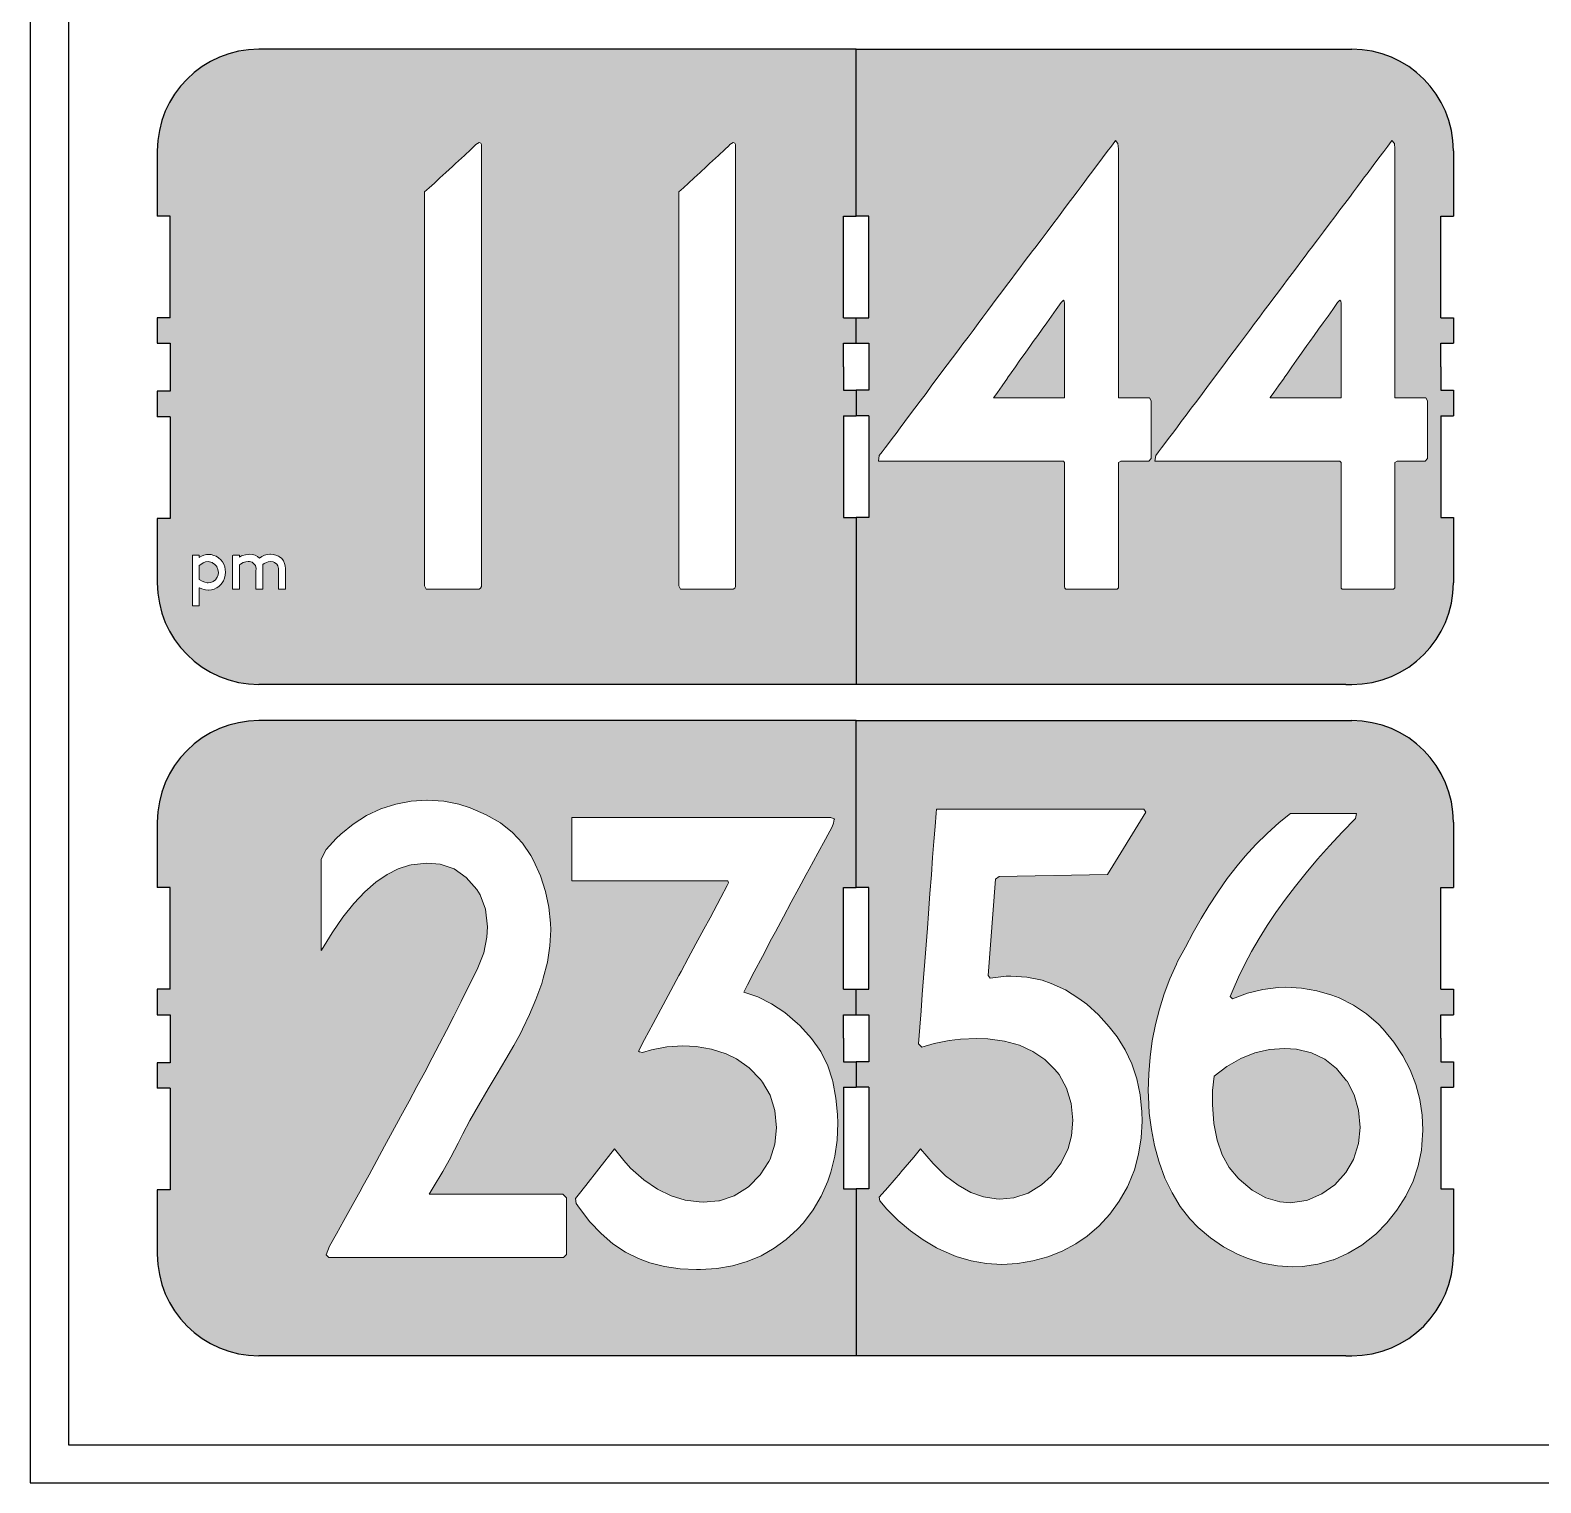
# Model space of a CAD drawing. Header units: millimetres. Extents: x 0 to 507, y 0 to 308.
# Drawn here: x 0 to 118.9, y 0 to 114.3 of the extents above; entities that cross this region are included whole.
import ezdxf

# ---------------------------------------------------------------- set-up
doc = ezdxf.new("R2010")
doc.units = ezdxf.units.MM
for name, color, linetype in [('Cut', 7, 'Continuous'), ('Inner Border', 251, 'Continuous'), ('Number', 7, 'Continuous'), ('Paint', 7, 'Continuous')]:
    doc.layers.add(name, color=color, linetype=linetype)

msp = doc.modelspace()

# ---------------------------------------------------------------- hatches: boundary and pattern name
at = {"layer": 'Paint'}
h = msp.add_hatch(color=256, dxfattribs=at)
h.dxf.hatch_style = 1
h.paths.add_polyline_path([(14.09, 123.884), (14.09, 124.488), (13.811, 124.442), (13.579, 124.395), (13.37, 124.291), (13.23, 124), (13.335, 123.803), (13.567, 123.733), (13.73, 123.756), (13.927, 123.815)])
h.paths.add_polyline_path([(98.702, 34.185), (97.517, 34.103), (96.367, 33.836), (95.252, 33.395), (94.172, 32.768), (93.173, 32.013), (93.046, 30.886), (93.022, 29.783), (93.139, 28.296), (93.394, 26.984), (93.801, 25.823), (94.358, 24.824), (95.066, 23.976), (95.136, 23.906), (96.158, 23.047), (97.227, 22.443), (98.33, 22.118), (99.166, 22.048), (100.397, 22.211), (100.513, 22.257), (101.64, 22.745), (102.662, 23.465), (103.533, 24.417), (104.125, 25.439), (104.52, 26.705), (104.648, 27.96), (104.648, 27.971), (104.532, 29.342), (104.195, 30.55), (103.626, 31.606), (103.591, 31.653), (102.79, 32.605), (101.861, 33.337), (100.815, 33.836), (99.654, 34.127)])
h = msp.add_hatch(color=256, dxfattribs=at)
h.dxf.hatch_style = 1
h.paths.add_polyline_path([(11, 91.7), (10, 91.7), (10, 89.7), (11, 89.7), (11, 87.85), (11, 85.923), (10, 85.923), (10, 83.923), (11, 83.923), (11, 75.923), (10, 75.923), (10, 70.85, 0.4142136), (18, 62.85), (65, 62.85), (65, 76), (64, 76), (64, 84), (65, 84), (65, 86), (64, 86), (64, 87.85), (64, 89.7), (65, 89.7), (65, 91.7), (64, 91.7), (64, 99.7), (65, 99.7), (65, 112.85), (18, 112.85, 0.4142136), (10, 104.85), (10, 99.7), (11, 99.7)])
h.paths.add_polyline_path([(31.036, 101.621), (31.398, 101.953), (31.801, 102.32), (32.235, 102.724), (32.709, 103.157), (33.219, 103.632), (33.454, 103.846), (34.163, 104.499), (34.668, 104.969), (34.969, 105.259), (35.056, 105.351), (35.321, 105.504), (35.454, 105.453), (35.5, 105.351), (35.5, 70.559), (35.434, 70.432), (35.321, 70.35), (31.163, 70.35), (31.036, 70.61)], flags=16)
h.paths.add_polyline_path([(19.126, 73.08), (19.339, 73.032), (19.535, 72.948), (19.626, 72.895), (19.804, 72.75), (19.926, 72.587), (20.018, 72.378), (20.061, 72.185), (20.084, 71.967), (20.092, 71.723), (20.092, 70.35), (19.55, 70.35), (19.55, 71.982), (19.487, 72.193), (19.408, 72.31), (19.232, 72.457), (19.126, 72.495), (18.935, 72.513), (18.716, 72.488), (18.602, 72.455), (18.401, 72.356), (18.302, 72.282), (18.302, 70.35), (17.763, 70.35), (17.763, 70.775), (17.763, 71.118), (17.766, 71.407), (17.766, 71.636), (17.766, 71.812), (17.768, 71.929), (17.768, 71.987), (17.72, 72.206), (17.684, 72.269), (17.529, 72.427), (17.466, 72.46), (17.26, 72.521), (17.161, 72.526), (16.962, 72.503), (16.762, 72.434), (16.558, 72.32), (16.472, 72.259), (16.472, 70.35), (15.93, 70.35), (15.93, 73.034), (16.472, 73.034), (16.472, 72.872), (16.551, 72.917), (16.629, 72.963), (16.713, 72.999), (16.94, 73.057), (17.153, 73.088), (17.255, 73.09), (17.489, 73.072), (17.697, 73.014), (17.883, 72.917), (17.888, 72.912), (18.055, 72.775), (18.226, 72.912), (18.432, 73.016), (18.64, 73.075), (18.894, 73.098)], flags=16)
h.paths.add_polyline_path([(14.461, 73.011), (14.637, 72.933), (14.825, 72.813), (14.99, 72.666), (15.125, 72.503), (15.231, 72.32), (15.305, 72.114), (15.346, 71.885), (15.356, 71.685), (15.341, 71.438), (15.292, 71.214), (15.214, 71.011), (15.168, 70.927), (15.036, 70.741), (14.875, 70.586), (14.681, 70.454), (14.464, 70.355), (14.253, 70.299), (14.002, 70.276), (13.716, 70.301), (13.5, 70.37), (13.332, 70.454), (13.307, 70.444), (13.307, 69.061), (13.307, 69.038), (12.766, 69.038), (12.766, 73.034), (13.307, 73.034), (13.307, 72.836), (13.485, 72.948), (13.663, 73.029), (13.876, 73.075), (14.032, 73.085), (14.25, 73.067)], flags=16)
h.paths.add_polyline_path([(14.532, 72.3), (14.682, 72.118), (14.776, 71.896), (14.807, 71.662), (14.789, 71.486), (14.713, 71.283), (14.576, 71.095), (14.403, 70.945), (14.207, 70.863), (13.961, 70.835), (13.729, 70.886), (13.523, 70.97), (13.307, 71.1), (13.307, 72.213), (13.414, 72.302), (13.604, 72.419), (13.803, 72.49), (14.009, 72.513), (14.118, 72.506), (14.338, 72.439)], flags=0)
h.paths.add_polyline_path([(14.532, 72.3), (14.682, 72.118), (14.69, 72.099), (14.675, 72.127), (14.532, 72.3), (14.338, 72.439), (14.329, 72.442), (14.352, 72.429)], flags=0)
h.paths.add_polyline_path([(51.036, 101.616), (51.398, 101.948), (51.801, 102.315), (52.235, 102.718), (52.709, 103.152), (53.219, 103.627), (53.454, 103.846), (54.163, 104.494), (54.668, 104.963), (54.969, 105.254), (55.056, 105.346), (55.321, 105.499), (55.454, 105.448), (55.5, 105.346), (55.5, 70.554), (55.434, 70.427), (55.321, 70.35), (51.168, 70.35), (51.036, 70.605)], flags=16)
h = msp.add_hatch(color=256, dxfattribs=at)
h.dxf.hatch_style = 1
h.paths.add_polyline_path([(65, 99.7), (66, 99.7), (66, 91.7), (65, 91.7), (65, 89.7), (66, 89.7), (66, 87.85), (66, 86), (65, 86), (65, 84), (66, 84), (66, 76), (65, 76), (65, 62.85), (103.538, 62.85), (103.998, 62.85, 0.4142136), (111.998, 70.85), (111.998, 76), (110.998, 76), (110.998, 84), (111.998, 84), (111.998, 86), (110.998, 86), (110.998, 87.85), (110.998, 89.7), (111.998, 89.7), (111.998, 91.7), (110.998, 91.7), (110.998, 99.7), (111.998, 99.7), (111.998, 104.85, 0.4142136), (103.998, 112.85), (103.538, 112.85), (102, 112.85), (65, 112.85)])
h.paths.add_polyline_path([(80.016, 98.489), (80.47, 99.086), (80.904, 99.657), (81.307, 100.198), (81.689, 100.708), (82.052, 101.188), (82.388, 101.632), (82.7, 102.05), (82.985, 102.438), (83.251, 102.795), (83.439, 103.04), (83.939, 103.703), (84.378, 104.29), (84.756, 104.795), (85.077, 105.229), (85.342, 105.581), (85.393, 105.657), (85.592, 105.423), (85.638, 105.009), (85.638, 85.412), (88.067, 85.412), (88.2, 85.182), (88.2, 80.626), (88.027, 80.417), (85.812, 80.417), (85.638, 80.315), (85.638, 70.605), (85.638, 70.452), (85.526, 70.35), (81.48, 70.35), (81.414, 70.427), (81.393, 70.554), (81.393, 80.315), (81.307, 80.417), (66.75, 80.417), (66.811, 80.861), (67.031, 81.146), (67.27, 81.463), (67.536, 81.815), (67.821, 82.197), (68.133, 82.611), (68.469, 83.055), (68.827, 83.534), (69.204, 84.044), (69.607, 84.585), (70.036, 85.157), (70.49, 85.759), (70.959, 86.396), (71.459, 87.065), (71.98, 87.764), (72.158, 88.004), (72.577, 88.56), (72.985, 89.111), (73.393, 89.657), (73.796, 90.193), (74.194, 90.723), (74.587, 91.249), (74.97, 91.764), (75.352, 92.274), (75.73, 92.779), (76.102, 93.274), (76.47, 93.764), (76.832, 94.249), (77.189, 94.723), (77.541, 95.193), (77.883, 95.652), (78.225, 96.111), (78.562, 96.555), (78.893, 96.999), (79.041, 97.193), (79.541, 97.856)], flags=16)
h.paths.add_polyline_path([(81.307, 93.101), (81.373, 93.024), (81.393, 92.871), (81.393, 85.412), (75.802, 85.412), (76.118, 85.84), (76.48, 86.356), (76.909, 86.968), (76.909, 86.973), (77.199, 87.386), (77.526, 87.851), (77.883, 88.366), (78.281, 88.922), (78.71, 89.529), (78.934, 89.846), (79.281, 90.325), (79.633, 90.82), (79.995, 91.325), (80.368, 91.846), (80.745, 92.376), (81.128, 92.922)], flags=0)
h.paths.add_polyline_path([(93.913, 88.004), (94.327, 88.56), (94.74, 89.111), (95.148, 89.657), (95.551, 90.193), (95.949, 90.723), (96.337, 91.249), (96.725, 91.764), (97.107, 92.274), (97.485, 92.779), (97.857, 93.274), (98.225, 93.764), (98.587, 94.249), (98.939, 94.723), (99.291, 95.193), (99.638, 95.652), (99.98, 96.111), (100.317, 96.555), (100.648, 96.999), (100.796, 97.193), (101.296, 97.856), (101.771, 98.489), (102.225, 99.086), (102.654, 99.657), (103.062, 100.198), (103.444, 100.708), (103.807, 101.188), (104.138, 101.632), (104.455, 102.05), (104.74, 102.438), (105.006, 102.795), (105.194, 103.045), (105.689, 103.703), (106.128, 104.29), (106.511, 104.795), (106.832, 105.229), (107.092, 105.581), (107.149, 105.657), (107.348, 105.423), (107.394, 105.009), (107.394, 85.417), (109.815, 85.417), (109.948, 85.182), (109.948, 80.626), (109.775, 80.417), (107.567, 80.417), (107.394, 80.315), (107.394, 70.61), (107.394, 70.452), (107.281, 70.35), (103.235, 70.35), (103.169, 70.427), (103.148, 70.554), (103.148, 80.315), (103.062, 80.417), (88.5, 80.417), (88.566, 80.861), (88.786, 81.146), (89.026, 81.463), (89.291, 81.815), (89.577, 82.197), (89.888, 82.611), (90.219, 83.055), (90.577, 83.534), (90.959, 84.044), (91.362, 84.585), (91.791, 85.157), (92.24, 85.759), (92.714, 86.396), (93.214, 87.065), (93.735, 87.764)], flags=16)
h.paths.add_polyline_path([(98.23, 86.356), (98.664, 86.968), (98.664, 86.973), (98.954, 87.386), (99.281, 87.851), (99.638, 88.366), (100.036, 88.922), (100.465, 89.529), (100.689, 89.846), (101.036, 90.325), (101.388, 90.82), (101.75, 91.325), (102.123, 91.846), (102.5, 92.376), (102.883, 92.922), (103.062, 93.101), (103.123, 93.024), (103.148, 92.871), (103.148, 85.417), (97.561, 85.417), (97.868, 85.84)], flags=0)
h = msp.add_hatch(color=256, dxfattribs=at)
h.dxf.hatch_style = 1
h.paths.add_polyline_path([(14.69, 72.099), (14.675, 72.127), (14.532, 72.3), (14.352, 72.429), (14.329, 72.442), (14.118, 72.506), (14.009, 72.513), (13.803, 72.49), (13.604, 72.419), (13.414, 72.302), (13.307, 72.213), (13.307, 71.1), (13.523, 70.97), (13.729, 70.886), (13.925, 70.843), (14.009, 70.841), (14.207, 70.863), (14.403, 70.945), (14.576, 71.095), (14.713, 71.283), (14.789, 71.486), (14.807, 71.662), (14.776, 71.896)])
h.paths.add_polyline_path([(81.393, 92.871), (81.373, 93.024), (81.307, 93.101), (81.128, 92.922), (80.745, 92.376), (80.368, 91.846), (79.995, 91.325), (79.633, 90.82), (79.281, 90.325), (78.934, 89.846), (78.71, 89.529), (78.281, 88.922), (77.883, 88.366), (77.526, 87.851), (77.199, 87.386), (76.909, 86.973), (76.909, 86.968), (76.48, 86.356), (76.118, 85.84), (75.817, 85.432), (75.806, 85.412), (81.393, 85.412)])
h.paths.add_polyline_path([(103.148, 92.871), (103.123, 93.024), (103.062, 93.101), (102.883, 92.922), (102.5, 92.376), (102.123, 91.846), (101.75, 91.325), (101.388, 90.82), (101.036, 90.325), (100.689, 89.846), (100.465, 89.529), (100.036, 88.922), (99.638, 88.366), (99.281, 87.851), (98.954, 87.386), (98.664, 86.973), (98.664, 86.968), (98.23, 86.356), (97.868, 85.84), (97.572, 85.432), (97.562, 85.417), (103.148, 85.417)])
h = msp.add_hatch(color=256, dxfattribs=at)
h.dxf.hatch_style = 1
h.paths.add_polyline_path([(65, 60), (18, 60, 0.4142136), (10, 52), (10, 46.85), (11, 46.85), (11, 38.85), (10, 38.85), (10, 36.85), (11, 36.85), (11, 35), (11, 33.073), (10, 33.073), (10, 31.073), (11, 31.073), (11, 23.073), (10, 23.073), (10, 18, 0.4142136), (18, 10), (65, 10), (65, 23.15), (64, 23.15), (64, 31.15), (65, 31.15), (65, 33.15), (64, 33.15), (64, 35), (64, 36.85), (65, 36.85), (65, 38.85), (64, 38.85), (64, 46.85), (65, 46.85)])
h.paths.add_polyline_path([(62.989, 52.383), (63.314, 52.232), (63.268, 52.232), (63.21, 51.919), (63.094, 51.629), (62.583, 50.676), (61.99, 49.561), (61.305, 48.295), (61.073, 47.877), (60.492, 46.809), (59.888, 45.706), (59.273, 44.556), (58.634, 43.371), (58.344, 42.825), (57.612, 41.432), (56.973, 40.224), (56.451, 39.202), (56.16, 38.633), (57.264, 38.261), (58.332, 37.715), (59.377, 37.018), (60.388, 36.159), (60.562, 35.996), (61.479, 34.986), (62.211, 33.941), (62.769, 32.837), (63.14, 31.699), (63.163, 31.595), (63.407, 30.271), (63.535, 28.993), (63.558, 28.308), (63.5, 26.984), (63.314, 25.707), (63.012, 24.464), (62.769, 23.755), (62.246, 22.571), (61.607, 21.479), (60.841, 20.469), (60.388, 19.969), (59.493, 19.156), (58.541, 18.46), (57.519, 17.879), (56.427, 17.426), (55.266, 17.089), (54.035, 16.88), (52.746, 16.787), (52.421, 16.787), (51.155, 16.845), (49.924, 17.031), (48.751, 17.321), (47.856, 17.647), (46.834, 18.158), (45.859, 18.82), (44.93, 19.621), (44.047, 20.55), (43.211, 21.63), (42.967, 21.99), (42.909, 22.385), (43.13, 22.641), (43.734, 23.407), (44.744, 24.708), (45.987, 26.287), (46.718, 25.381), (47.241, 24.766), (48.298, 23.848), (49.366, 23.128), (50.446, 22.594), (51.538, 22.246), (52.641, 22.106), (52.943, 22.095), (54.198, 22.188), (54.244, 22.199), (55.394, 22.582), (56.451, 23.256), (56.555, 23.337), (57.438, 24.232), (58.135, 25.3), (58.228, 25.486), (58.599, 26.659), (58.715, 27.948), (58.599, 29.307), (58.239, 30.503), (57.635, 31.537), (57.461, 31.746), (56.578, 32.663), (55.568, 33.372), (54.755, 33.767), (53.605, 34.138), (52.397, 34.336), (51.364, 34.394), (50.086, 34.312), (48.89, 34.092), (48.193, 33.871), (47.949, 33.929), (47.856, 33.976), (48.344, 34.893), (49.018, 36.159), (49.227, 36.542), (49.808, 37.622), (50.423, 38.76), (51.05, 39.933), (51.224, 40.247), (51.782, 41.304), (52.386, 42.419), (53.013, 43.592), (53.501, 44.486), (54.349, 46.077), (54.848, 47.029), (54.952, 47.227), (54.906, 47.39), (42.619, 47.39), (42.619, 52.383)], flags=16)
h.paths.add_polyline_path([(40.157, 47.784), (40.551, 46.553), (40.819, 45.311), (40.946, 44.056), (40.958, 43.534), (40.9, 42.268), (40.702, 40.99), (40.377, 39.713), (40.249, 39.318), (39.796, 38.052), (39.297, 36.856), (38.751, 35.718), (38.577, 35.381), (38.054, 34.417), (37.439, 33.348), (36.754, 32.187), (36.045, 31.002), (35.267, 29.69), (34.605, 28.517), (34.036, 27.472), (33.664, 26.729), (33.095, 25.637), (32.457, 24.51), (31.713, 23.256), (31.4, 22.722), (41.922, 22.722), (42.212, 22.432), (42.212, 17.983), (41.968, 17.728), (23.491, 17.728), (23.293, 17.937), (23.56, 18.634), (24.095, 19.586), (24.687, 20.655), (25.337, 21.839), (26.057, 23.14), (26.069, 23.163), (26.661, 24.255), (27.265, 25.37), (27.881, 26.496), (28.508, 27.646), (29.147, 28.819), (29.158, 28.854), (29.809, 30.039), (30.424, 31.188), (31.04, 32.326), (31.632, 33.441), (32.201, 34.545), (32.759, 35.613), (33.328, 36.728), (33.908, 37.878), (34.501, 39.062), (35.116, 40.293), (35.232, 40.526), (35.697, 41.71), (35.929, 42.965), (35.976, 43.766), (35.836, 45.148), (35.418, 46.286), (35.139, 46.716), (34.315, 47.657), (33.351, 48.319), (32.248, 48.69), (31.202, 48.783), (29.971, 48.655), (29.855, 48.632), (28.961, 48.342), (28.078, 47.889), (27.196, 47.273), (26.325, 46.518), (25.465, 45.601), (24.606, 44.533), (23.758, 43.301), (22.91, 41.931), (22.898, 41.908), (22.898, 49.097), (23.293, 49.852), (24.083, 50.711), (24.443, 51.071), (25.407, 51.861), (26.452, 52.534), (27.59, 53.057), (28.763, 53.429), (29.971, 53.649), (31.23, 53.732), (32.538, 53.661), (33.734, 53.429), (34.617, 53.138), (35.883, 52.592), (36.998, 51.954), (37.95, 51.199), (38.751, 50.351), (39.402, 49.387), (39.611, 48.992)], flags=16)
h.paths.add_polyline_path([(31.632, 33.441), (32.201, 34.545), (32.759, 35.613), (32.213, 34.556)], flags=0)
h.paths.add_polyline_path([(103.998, 60), (103.538, 60), (102, 60), (65, 60), (65, 46.85), (66, 46.85), (66, 38.85), (65, 38.85), (65, 36.85), (66, 36.85), (66, 35), (66, 33.15), (65, 33.15), (65, 31.15), (66, 31.15), (66, 23.15), (65, 23.15), (65, 10), (103.538, 10), (103.998, 10, 0.4142136), (111.998, 18), (111.998, 23.15), (110.998, 23.15), (110.998, 31.15), (111.998, 31.15), (111.998, 33.15), (110.998, 33.15), (110.998, 35), (110.998, 36.85), (111.998, 36.85), (111.998, 38.85), (110.998, 38.85), (110.998, 46.85), (111.998, 46.85), (111.998, 52, 0.4142136)])
h.paths.add_polyline_path([(71.316, 53.034), (87.634, 53.034), (87.785, 52.802), (84.765, 47.889), (76.252, 47.738), (75.962, 47.529), (75.393, 39.945), (75.544, 39.736), (76.786, 39.875), (77.17, 39.887), (78.412, 39.806), (79.62, 39.562), (80.34, 39.318), (81.455, 38.795), (82.512, 38.133), (83.139, 37.669), (84.057, 36.833), (84.904, 35.892), (85.52, 35.102), (86.17, 34.08), (86.693, 32.988), (87.076, 31.804), (87.343, 30.55), (87.471, 29.202), (87.494, 28.471), (87.425, 27.147), (87.216, 25.881), (86.89, 24.65), (86.414, 23.477), (86.333, 23.291), (85.694, 22.164), (84.951, 21.142), (84.115, 20.225), (83.174, 19.424), (82.28, 18.82), (81.2, 18.239), (80.073, 17.798), (78.9, 17.472), (77.681, 17.263), (76.45, 17.182), (75.242, 17.252), (74.046, 17.472), (72.873, 17.821), (71.711, 18.309), (71.316, 18.506), (70.271, 19.122), (69.272, 19.83), (68.308, 20.643), (67.402, 21.549), (66.845, 22.188), (66.799, 22.49), (67.484, 23.256), (68.471, 24.394), (68.517, 24.441), (69.528, 25.637), (70.062, 26.299), (71.049, 25.138), (72.036, 24.174), (73.024, 23.419), (74.022, 22.861), (75.021, 22.501), (76.02, 22.35), (76.31, 22.339), (77.414, 22.443), (78.528, 22.803), (79.574, 23.454), (80.34, 24.15), (81.13, 25.196), (81.676, 26.322), (81.931, 27.309), (82.036, 28.552), (81.908, 29.864), (81.548, 31.061), (80.956, 32.129), (80.631, 32.535), (79.829, 33.325), (78.9, 33.964), (77.843, 34.44), (76.67, 34.765), (75.358, 34.94), (74.487, 34.974), (73.198, 34.916), (72.303, 34.812), (71.142, 34.58), (70.167, 34.301), (69.911, 34.556), (70.016, 35.857), (70.108, 37.146), (70.201, 38.447), (70.294, 39.748), (70.399, 41.048), (70.492, 42.349), (70.596, 43.661), (70.678, 44.811), (70.794, 46.379), (70.91, 47.854), (71.014, 49.224), (71.119, 50.49), (71.212, 51.652), (71.293, 52.72)], flags=16)
h.paths.add_polyline_path([(92.151, 44.416), (92.755, 45.427), (93.452, 46.507), (94.195, 47.564), (94.974, 48.563), (95.601, 49.329), (96.437, 50.235), (97.331, 51.118), (98.283, 51.977), (99.166, 52.697), (104.357, 52.697), (104.276, 52.302), (103.231, 51.222), (102.244, 50.154), (101.303, 49.085), (100.409, 48.028), (99.561, 46.971), (98.771, 45.938), (98.028, 44.893), (97.343, 43.871), (96.704, 42.849), (96.112, 41.827), (95.566, 40.828), (95.078, 39.817), (94.648, 38.83), (94.428, 38.273), (94.614, 38.098), (95.787, 38.54), (96.983, 38.842), (98.191, 38.981), (98.794, 39.004), (100.037, 38.935), (101.245, 38.726), (102.43, 38.389), (102.999, 38.168), (104.125, 37.611), (105.147, 36.914), (106.1, 36.101), (106.471, 35.718), (107.307, 34.684), (108.004, 33.616), (108.585, 32.501), (109.026, 31.351), (109.351, 30.166), (109.537, 28.935), (109.584, 27.762), (109.502, 26.612), (109.468, 26.183), (109.224, 24.963), (108.817, 23.755), (108.236, 22.559), (107.54, 21.456), (106.762, 20.457), (105.879, 19.575), (105.774, 19.482), (104.776, 18.703), (103.707, 18.065), (102.581, 17.565), (102.534, 17.542), (101.326, 17.205), (100.107, 17.031), (99.364, 16.996), (98.156, 17.078), (96.959, 17.298), (95.775, 17.681), (95.008, 18.007), (93.905, 18.587), (92.883, 19.284), (91.919, 20.097), (91.257, 20.782), (90.502, 21.746), (89.852, 22.815), (89.294, 23.976), (88.841, 25.242), (88.818, 25.312), (88.481, 26.554), (88.226, 27.809), (88.063, 29.098), (87.994, 30.41), (87.982, 30.851), (88.017, 32.199), (88.121, 33.511), (88.296, 34.8), (88.54, 36.066), (88.853, 37.297), (89.225, 38.505), (89.678, 39.678), (90.2, 40.828), (90.293, 41.025), (90.897, 42.175), (91.513, 43.313)], flags=16)
h.paths.add_polyline_path([(93.173, 32.013), (94.172, 32.768), (95.252, 33.395), (96.367, 33.836), (97.517, 34.103), (98.702, 34.185), (99.654, 34.127), (100.815, 33.836), (101.861, 33.337), (102.79, 32.605), (103.591, 31.653), (103.626, 31.606), (104.195, 30.55), (104.532, 29.342), (104.648, 27.965), (104.52, 26.705), (104.125, 25.439), (103.533, 24.417), (102.662, 23.465), (101.64, 22.745), (100.513, 22.257), (100.397, 22.211), (99.166, 22.048), (98.33, 22.118), (97.227, 22.443), (96.158, 23.047), (95.136, 23.906), (95.066, 23.976), (94.358, 24.824), (93.801, 25.823), (93.394, 26.984), (93.139, 28.296), (93.022, 29.783), (93.046, 30.886)], flags=0)

# ---------------------------------------------------------------- linework, layer by layer
msp.add_lwpolyline([(0, 0), (297, 0), (297, 210), (0, 210)], close=True)
at = {"layer": 'Cut'}
for p, q in [((65, 112.85), (18, 112.85)), ((65, 99.7), (65, 112.85)), ((65, 112.85), (102, 112.85)), ((102, 112.85), (103.538, 112.85)), ((103.538, 112.85), (103.998, 112.85)), ((10, 104.85), (10, 99.7)), ((111.998, 104.85), (111.998, 99.7)), ((11, 99.7), (10, 99.7)), ((11, 91.7), (11, 99.7)), ((64, 91.7), (64, 99.7)), ((64, 99.7), (65, 99.7)), ((66, 99.7), (65, 99.7)), ((66, 91.7), (66, 99.7)), ((110.998, 91.7), (110.998, 99.7)), ((110.998, 99.7), (111.998, 99.7)), ((10, 91.7), (10, 89.7)), ((11, 91.7), (10, 91.7)), ((64, 91.7), (65, 91.7)), ((65, 89.7), (65, 91.7)), ((65, 91.7), (66, 91.7)), ((110.998, 91.7), (111.998, 91.7)), ((111.998, 91.7), (111.998, 89.7)), ((10, 89.7), (11, 89.7)), ((11, 89.7), (11, 87.85)), ((64, 87.85), (64, 89.7)), ((64, 89.7), (65, 89.7)), ((65, 89.7), (66, 89.7)), ((66, 89.7), (66, 87.85)), ((110.998, 87.85), (110.998, 89.7)), ((110.998, 89.7), (111.998, 89.7)), ((11, 87.85), (11, 85.923)), ((64, 87.85), (64, 86)), ((66, 87.85), (66, 86)), ((110.998, 87.85), (110.998, 86)), ((10, 85.923), (10, 83.923)), ((11, 85.923), (10, 85.923)), ((11, 85.923), (11, 85.923)), ((64, 86), (65, 86)), ((65, 86), (65, 84)), ((66, 86), (65, 86)), ((110.998, 86), (111.998, 86)), ((111.998, 86), (111.998, 84)), ((11, 83.923), (10, 83.923)), ((11, 83.923), (11, 75.923)), ((64, 84), (65, 84)), ((64, 84), (64, 76)), ((66, 84), (65, 84)), ((66, 84), (66, 76)), ((110.998, 84), (111.998, 84)), ((110.998, 84), (110.998, 76)), ((10, 75.923), (10, 70.85)), ((11, 75.923), (10, 75.923)), ((64, 76), (65, 76)), ((65, 76), (65, 62.85)), ((66, 76), (65, 76)), ((110.998, 76), (111.998, 76)), ((111.998, 76), (111.998, 70.85)), ((65, 62.85), (18, 62.85)), ((103.538, 62.85), (65, 62.85)), ((103.538, 62.85), (103.998, 62.85)), ((65, 60), (18, 60)), ((65, 46.85), (65, 60)), ((65, 60), (102, 60)), ((102, 60), (103.538, 60)), ((103.538, 60), (103.998, 60)), ((10, 52), (10, 46.85)), ((111.998, 52), (111.998, 46.85)), ((11, 46.85), (10, 46.85)), ((11, 38.85), (11, 46.85)), ((64, 38.85), (64, 46.85)), ((64, 46.85), (65, 46.85)), ((66, 46.85), (65, 46.85)), ((66, 38.85), (66, 46.85)), ((110.998, 38.85), (110.998, 46.85)), ((110.998, 46.85), (111.998, 46.85)), ((10, 38.85), (10, 36.85)), ((11, 38.85), (10, 38.85)), ((64, 38.85), (65, 38.85)), ((65, 36.85), (65, 38.85)), ((65, 38.85), (66, 38.85)), ((110.998, 38.85), (111.998, 38.85)), ((111.998, 38.85), (111.998, 36.85)), ((10, 36.85), (11, 36.85)), ((11, 36.85), (11, 35)), ((64, 35), (64, 36.85)), ((64, 36.85), (65, 36.85)), ((65, 36.85), (66, 36.85)), ((66, 36.85), (66, 35)), ((110.998, 35), (110.998, 36.85)), ((110.998, 36.85), (111.998, 36.85)), ((11, 35), (11, 33.073)), ((64, 35), (64, 33.15)), ((66, 35), (66, 33.15)), ((110.998, 35), (110.998, 33.15)), ((10, 33.073), (10, 31.073)), ((11, 33.073), (10, 33.073)), ((11, 33.073), (11, 33.073)), ((64, 33.15), (65, 33.15)), ((65, 33.15), (65, 31.15)), ((66, 33.15), (65, 33.15)), ((110.998, 33.15), (111.998, 33.15)), ((111.998, 33.15), (111.998, 31.15)), ((11, 31.073), (10, 31.073)), ((11, 31.073), (11, 23.073)), ((64, 31.15), (65, 31.15)), ((64, 31.15), (64, 23.15)), ((66, 31.15), (65, 31.15)), ((66, 31.15), (66, 23.15)), ((110.998, 31.15), (111.998, 31.15)), ((110.998, 31.15), (110.998, 23.15)), ((10, 23.073), (10, 18)), ((11, 23.073), (10, 23.073)), ((64, 23.15), (65, 23.15)), ((65, 23.15), (65, 10)), ((66, 23.15), (65, 23.15)), ((110.998, 23.15), (111.998, 23.15)), ((111.998, 23.15), (111.998, 18)), ((65, 10), (18, 10)), ((103.538, 10), (65, 10)), ((103.538, 10), (103.998, 10))]:
    msp.add_line(p, q, dxfattribs=at)
at = {"layer": 'Cut', "lineweight": 0}
for points in [[(31.249, 53.731), (31.214, 53.731), (29.971, 53.649), (28.763, 53.429), (27.59, 53.057), (26.452, 52.534), (25.407, 51.861), (24.443, 51.071), (24.083, 50.711), (23.293, 49.852), (22.898, 49.097), (22.898, 41.908), (22.91, 41.931), (23.758, 43.301), (24.606, 44.533), (25.465, 45.601), (26.325, 46.518), (27.196, 47.273), (28.078, 47.889), (28.961, 48.342), (29.855, 48.632), (29.971, 48.655), (31.202, 48.783)], [(39.611, 48.992), (39.402, 49.387), (38.751, 50.351), (37.95, 51.199), (36.998, 51.954), (35.883, 52.592), (34.617, 53.138), (33.734, 53.429), (32.538, 53.661), (31.249, 53.731)], [(62.989, 52.383), (42.619, 52.383), (42.619, 47.39), (54.906, 47.39), (54.952, 47.227), (54.848, 47.029), (54.349, 46.077), (53.501, 44.486), (53.013, 43.592), (52.386, 42.419), (51.782, 41.304), (51.224, 40.247), (51.05, 39.933), (50.423, 38.76), (49.808, 37.622), (49.227, 36.542), (49.018, 36.159), (48.344, 34.893)], [(42.967, 21.99), (43.211, 21.63), (44.047, 20.55), (44.93, 19.621), (45.859, 18.82), (46.834, 18.158), (47.856, 17.647), (48.751, 17.321), (49.924, 17.031), (51.155, 16.845), (52.421, 16.787), (52.746, 16.787), (54.035, 16.88), (55.266, 17.089), (56.427, 17.426), (57.519, 17.879), (58.541, 18.46), (59.493, 19.156), (60.388, 19.969), (60.841, 20.469), (61.607, 21.479), (62.246, 22.571), (62.769, 23.755), (63.012, 24.464), (63.314, 25.707), (63.5, 26.984), (63.558, 28.308), (63.535, 28.993), (63.407, 30.271), (63.163, 31.595), (63.14, 31.699), (62.769, 32.837), (62.211, 33.941), (61.479, 34.986), (60.562, 35.996), (60.388, 36.159), (59.377, 37.018), (58.332, 37.715), (57.264, 38.261), (56.16, 38.633), (56.451, 39.202), (56.973, 40.224), (57.612, 41.432), (58.344, 42.825), (58.634, 43.371), (59.273, 44.556), (59.888, 45.706), (60.492, 46.809), (61.073, 47.877), (61.305, 48.295), (61.99, 49.561), (62.583, 50.676), (63.094, 51.629), (63.21, 51.919), (63.268, 52.232), (63.314, 52.232), (62.989, 52.383)], [(87.634, 53.034), (71.316, 53.034), (71.293, 52.72), (71.212, 51.652), (71.119, 50.49), (71.014, 49.224), (70.91, 47.854), (70.794, 46.379), (70.678, 44.811), (70.596, 43.661), (70.492, 42.349), (70.399, 41.048), (70.294, 39.748), (70.201, 38.447), (70.108, 37.146), (70.016, 35.857), (69.911, 34.556), (70.167, 34.301), (71.142, 34.58), (72.303, 34.812), (73.198, 34.916), (74.487, 34.974)], [(75.544, 39.736), (75.393, 39.945), (75.962, 47.529), (76.252, 47.738), (84.765, 47.889), (87.785, 52.802), (87.634, 53.034)], [(104.357, 52.697), (99.166, 52.697), (98.283, 51.977), (97.331, 51.118), (96.437, 50.235), (95.601, 49.329), (94.974, 48.563), (94.195, 47.564), (93.452, 46.507), (92.755, 45.427), (92.151, 44.416), (91.513, 43.313), (90.897, 42.175), (90.293, 41.025), (90.2, 40.828), (89.678, 39.678), (89.225, 38.505), (88.853, 37.297), (88.54, 36.066), (88.296, 34.8), (88.121, 33.511), (88.017, 32.199), (87.982, 30.851), (87.994, 30.41), (88.063, 29.098), (88.226, 27.809), (88.481, 26.554), (88.818, 25.312), (88.841, 25.242), (89.294, 23.976), (89.852, 22.815), (90.502, 21.746)], [(94.614, 38.098), (94.428, 38.273), (94.648, 38.83), (95.078, 39.817), (95.566, 40.828), (96.112, 41.827), (96.704, 42.849), (97.343, 43.871), (98.028, 44.893), (98.771, 45.938), (99.561, 46.971), (100.409, 48.028), (101.303, 49.085), (102.244, 50.154), (103.231, 51.222), (104.276, 52.302), (104.357, 52.697)], [(31.202, 48.783), (32.248, 48.69), (33.351, 48.319), (34.315, 47.657), (35.139, 46.716), (35.418, 46.286), (35.836, 45.148), (35.976, 43.766), (35.929, 42.965), (35.697, 41.71), (35.232, 40.526), (35.116, 40.293), (34.501, 39.062), (33.908, 37.878), (33.328, 36.728), (32.759, 35.613), (32.213, 34.556), (32.201, 34.545), (31.632, 33.441), (31.04, 32.326), (30.424, 31.188), (29.809, 30.039), (29.158, 28.854), (29.147, 28.819), (28.508, 27.646), (27.881, 26.496), (27.265, 25.37), (26.661, 24.255), (26.069, 23.163), (26.057, 23.14), (25.337, 21.839), (24.687, 20.655), (24.095, 19.586), (23.56, 18.634), (23.293, 17.937), (23.491, 17.728), (41.968, 17.728), (42.212, 17.983), (42.212, 22.432), (41.922, 22.722), (31.4, 22.722), (31.713, 23.256), (32.457, 24.51), (33.095, 25.637), (33.664, 26.729), (34.036, 27.472), (34.605, 28.517), (35.267, 29.69), (36.045, 31.002), (36.754, 32.187), (37.439, 33.348), (38.054, 34.417), (38.577, 35.381), (38.751, 35.718), (39.297, 36.856), (39.796, 38.052), (40.249, 39.318), (40.377, 39.713), (40.702, 40.99), (40.9, 42.268), (40.958, 43.534), (40.946, 44.056), (40.819, 45.311), (40.551, 46.553), (40.157, 47.784), (39.611, 48.992)], [(31.202, 48.783), (32.248, 48.69), (33.351, 48.319), (34.315, 47.657), (35.139, 46.716), (35.418, 46.286), (35.836, 45.148), (35.976, 43.766), (35.929, 42.965), (35.697, 41.71), (35.232, 40.526), (35.116, 40.293), (34.501, 39.062), (33.908, 37.878), (33.328, 36.728), (32.759, 35.613), (32.213, 34.556), (32.201, 34.545), (31.632, 33.441), (31.04, 32.326), (30.424, 31.188), (29.809, 30.039), (29.158, 28.854), (29.147, 28.819), (28.508, 27.646), (27.881, 26.496), (27.265, 25.37), (26.661, 24.255), (26.069, 23.163), (26.057, 23.14), (25.337, 21.839), (24.687, 20.655), (24.095, 19.586), (23.56, 18.634), (23.293, 17.937), (23.491, 17.728), (41.968, 17.728), (42.212, 17.983), (42.212, 22.432), (41.922, 22.722), (31.4, 22.722), (31.713, 23.256), (32.457, 24.51), (33.095, 25.637), (33.664, 26.729), (34.036, 27.472), (34.605, 28.517), (35.267, 29.69), (36.045, 31.002), (36.754, 32.187), (37.439, 33.348), (38.054, 34.417), (38.577, 35.381), (38.751, 35.718), (39.297, 36.856), (39.796, 38.052), (40.249, 39.318), (40.377, 39.713), (40.702, 40.99), (40.9, 42.268), (40.958, 43.534), (40.946, 44.056), (40.819, 45.311), (40.551, 46.553), (40.157, 47.784), (39.611, 48.992)], [(77.17, 39.887), (76.786, 39.875), (75.544, 39.736)], [(79.62, 39.562), (78.412, 39.806), (77.17, 39.887)], [(85.52, 35.102), (84.904, 35.892), (84.057, 36.833), (83.139, 37.669), (82.512, 38.133), (81.455, 38.795), (80.34, 39.318), (79.62, 39.562)], [(98.794, 39.004), (98.191, 38.981), (96.983, 38.842), (95.787, 38.54), (94.614, 38.098)], [(104.125, 37.611), (102.999, 38.168), (102.43, 38.389), (101.245, 38.726), (100.037, 38.935), (98.794, 39.004)], [(107.307, 34.684), (106.471, 35.718), (106.1, 36.101), (105.147, 36.914), (104.125, 37.611)], [(48.344, 34.893), (47.856, 33.976), (47.949, 33.929), (48.193, 33.871), (48.89, 34.092), (50.086, 34.312), (51.364, 34.394)], [(66.845, 22.188), (67.402, 21.549), (68.308, 20.643), (69.272, 19.83), (70.271, 19.122), (71.316, 18.506), (71.711, 18.309), (72.873, 17.821), (74.046, 17.472), (75.242, 17.252), (76.45, 17.182), (77.681, 17.263), (78.9, 17.472), (80.073, 17.798), (81.2, 18.239), (82.28, 18.82), (83.174, 19.424), (84.115, 20.225), (84.951, 21.142), (85.694, 22.164), (86.333, 23.291), (86.414, 23.477), (86.89, 24.65), (87.216, 25.881), (87.425, 27.147), (87.494, 28.471), (87.471, 29.202), (87.343, 30.55), (87.076, 31.804), (86.693, 32.988), (86.17, 34.08), (85.52, 35.102)], [(74.487, 34.974), (75.358, 34.94), (76.67, 34.765), (77.843, 34.44), (78.9, 33.964), (79.829, 33.325), (80.631, 32.535), (80.956, 32.129), (81.548, 31.061), (81.908, 29.864), (82.036, 28.552), (81.931, 27.309), (81.676, 26.322), (81.13, 25.196), (80.34, 24.15), (79.574, 23.454), (78.528, 22.803), (77.414, 22.443), (76.31, 22.339)], [(90.502, 21.746), (91.257, 20.782), (91.919, 20.097), (92.883, 19.284), (93.905, 18.587), (95.008, 18.007), (95.775, 17.681), (96.959, 17.298), (98.156, 17.078), (99.364, 16.996), (100.107, 17.031), (101.326, 17.205), (102.534, 17.542), (102.581, 17.565), (103.707, 18.065), (104.776, 18.703), (105.774, 19.482), (105.879, 19.575), (106.762, 20.457), (107.54, 21.456), (108.236, 22.559), (108.817, 23.755), (109.224, 24.963), (109.468, 26.183), (109.502, 26.612), (109.584, 27.762), (109.537, 28.935), (109.351, 30.166), (109.026, 31.351), (108.585, 32.501), (108.004, 33.616), (107.307, 34.684)], [(90.502, 21.746), (91.257, 20.782), (91.919, 20.097), (92.883, 19.284), (93.905, 18.587), (95.008, 18.007), (95.775, 17.681), (96.959, 17.298), (98.156, 17.078), (99.364, 16.996), (100.107, 17.031), (101.326, 17.205), (102.534, 17.542), (102.581, 17.565), (103.707, 18.065), (104.776, 18.703), (105.774, 19.482), (105.879, 19.575), (106.762, 20.457), (107.54, 21.456), (108.236, 22.559), (108.817, 23.755), (109.224, 24.963), (109.468, 26.183), (109.502, 26.612), (109.584, 27.762), (109.537, 28.935), (109.351, 30.166), (109.026, 31.351), (108.585, 32.501), (108.004, 33.616), (107.307, 34.684)], [(51.364, 34.394), (52.397, 34.336), (53.605, 34.138), (54.755, 33.767), (55.568, 33.372), (56.578, 32.663), (57.461, 31.746), (57.635, 31.537), (58.239, 30.503), (58.599, 29.307), (58.715, 27.948), (58.599, 26.659), (58.228, 25.486), (58.135, 25.3), (57.438, 24.232), (56.555, 23.337), (56.451, 23.256), (55.394, 22.582), (54.244, 22.199), (54.198, 22.188), (52.943, 22.095)], [(99.166, 22.048), (98.33, 22.118), (97.227, 22.443), (96.158, 23.047), (95.136, 23.906), (95.066, 23.976), (94.358, 24.824), (93.801, 25.823), (93.394, 26.984), (93.139, 28.296), (93.022, 29.783), (93.046, 30.886), (93.173, 32.013), (94.172, 32.768), (95.252, 33.395), (96.367, 33.836), (97.517, 34.103), (98.702, 34.185)], [(98.702, 34.185), (99.654, 34.127), (100.815, 33.836), (101.861, 33.337), (102.79, 32.605), (103.591, 31.653), (103.626, 31.606), (104.195, 30.55), (104.532, 29.342), (104.648, 27.971), (104.648, 27.96), (104.52, 26.705), (104.125, 25.439), (103.533, 24.417), (102.662, 23.465), (101.64, 22.745), (100.513, 22.257), (100.397, 22.211), (99.166, 22.048)], [(98.702, 34.185), (99.654, 34.127), (100.815, 33.836), (101.861, 33.337), (102.79, 32.605), (103.591, 31.653), (103.626, 31.606), (104.195, 30.55), (104.532, 29.342), (104.648, 27.971), (104.648, 27.96), (104.52, 26.705), (104.125, 25.439), (103.533, 24.417), (102.662, 23.465), (101.64, 22.745), (100.513, 22.257), (100.397, 22.211), (99.166, 22.048)], [(45.987, 26.287), (44.744, 24.708), (43.734, 23.407), (43.13, 22.641), (42.909, 22.385), (42.967, 21.99)], [(52.943, 22.095), (52.641, 22.106), (51.538, 22.246), (50.446, 22.594), (49.366, 23.128), (48.298, 23.848), (47.241, 24.766), (46.718, 25.381), (45.987, 26.287)], [(70.062, 26.299), (69.528, 25.637), (68.517, 24.441), (68.471, 24.394), (67.484, 23.256), (66.799, 22.49), (66.845, 22.188)], [(76.31, 22.339), (76.02, 22.35), (75.021, 22.501), (74.022, 22.861), (73.024, 23.419), (72.036, 24.174), (71.049, 25.138), (70.062, 26.299)]]:
    msp.add_lwpolyline(points, dxfattribs=at)
at = {"layer": 'Cut'}
for centre, start, end in [((18, 104.85), 90, 180), ((103.998, 104.85), 0, 90), ((18, 70.85), 180, 270), ((103.998, 70.85), 270, 0), ((18, 52), 90, 180), ((103.998, 52), 0, 90), ((18, 18), 180, 270), ((103.998, 18), 270, 0)]:
    msp.add_arc(centre, 8, start, end, dxfattribs=at)
at = {"layer": 'Inner Border'}
for p, q in [((3, 207), (3, 3)), ((3, 3), (294, 3))]:
    msp.add_line(p, q, dxfattribs=at)
at = {"layer": 'Number', "color": 7, "lineweight": 0}
for points in [[(35.321, 105.504), (35.056, 105.351), (34.969, 105.259), (34.668, 104.969), (34.163, 104.499), (33.454, 103.846), (33.219, 103.632), (32.709, 103.157), (32.235, 102.724), (31.801, 102.32), (31.398, 101.953), (31.036, 101.621), (31.036, 70.61), (31.163, 70.35), (35.321, 70.35), (35.434, 70.432), (35.5, 70.559), (35.5, 105.351), (35.454, 105.453)], [(55.321, 105.499), (55.056, 105.346), (54.969, 105.254), (54.668, 104.963), (54.163, 104.494), (53.454, 103.846), (53.219, 103.627), (52.709, 103.152), (52.235, 102.718), (51.801, 102.315), (51.398, 101.948), (51.036, 101.616), (51.036, 70.605), (51.168, 70.35), (55.321, 70.35), (55.434, 70.427), (55.5, 70.554), (55.5, 105.346), (55.454, 105.448)]]:
    msp.add_lwpolyline(points, close=True, dxfattribs=at)
for points in [[(85.393, 105.657), (85.342, 105.581), (85.077, 105.229), (84.756, 104.795), (84.378, 104.29), (83.939, 103.703), (83.439, 103.04), (83.251, 102.795), (82.985, 102.438), (82.7, 102.05), (82.388, 101.632), (82.052, 101.188), (81.689, 100.708), (81.307, 100.198), (80.904, 99.657), (80.47, 99.086), (80.016, 98.489), (79.541, 97.856), (79.041, 97.193), (78.893, 96.999), (78.562, 96.555), (78.225, 96.111), (77.883, 95.652), (77.541, 95.193), (77.189, 94.723), (76.832, 94.249), (76.47, 93.764), (76.102, 93.274)], [(85.638, 85.412), (85.638, 105.009), (85.592, 105.423), (85.393, 105.657)], [(107.149, 105.657), (107.092, 105.581), (106.832, 105.229), (106.511, 104.795), (106.128, 104.29), (105.689, 103.703), (105.194, 103.045), (105.006, 102.795), (104.74, 102.438), (104.455, 102.05), (104.138, 101.632), (103.807, 101.188), (103.444, 100.708), (103.062, 100.198), (102.654, 99.657), (102.225, 99.086), (101.771, 98.489), (101.296, 97.856), (100.796, 97.193), (100.648, 96.999), (100.317, 96.555), (99.98, 96.111), (99.638, 95.652), (99.291, 95.193), (98.939, 94.723), (98.587, 94.249), (98.225, 93.764), (97.857, 93.274)], [(107.394, 85.417), (107.394, 105.009), (107.348, 105.423), (107.149, 105.657)], [(76.102, 93.274), (75.73, 92.779), (75.352, 92.274), (74.97, 91.764), (74.587, 91.249), (74.194, 90.723), (73.796, 90.193), (73.393, 89.657), (72.985, 89.111), (72.577, 88.56), (72.158, 88.004), (71.98, 87.764), (71.459, 87.065), (70.959, 86.396), (70.49, 85.759), (70.036, 85.157), (69.607, 84.585), (69.204, 84.044), (68.827, 83.534), (68.469, 83.055), (68.133, 82.611), (67.821, 82.197), (67.536, 81.815), (67.27, 81.463), (67.031, 81.146), (66.811, 80.861), (66.75, 80.417), (81.307, 80.417), (81.393, 80.315), (81.393, 70.554), (81.414, 70.427), (81.48, 70.35), (85.526, 70.35), (85.638, 70.452), (85.638, 70.605), (85.638, 80.315), (85.812, 80.417), (88.027, 80.417), (88.2, 80.626), (88.2, 85.182), (88.067, 85.412), (85.638, 85.412)], [(75.806, 85.412), (75.817, 85.432), (76.118, 85.84), (76.48, 86.356), (76.909, 86.968), (76.909, 86.973), (77.199, 87.386), (77.526, 87.851), (77.883, 88.366), (78.281, 88.922), (78.71, 89.529), (78.934, 89.846), (79.281, 90.325), (79.633, 90.82), (79.995, 91.325), (80.368, 91.846), (80.745, 92.376), (81.128, 92.922), (81.307, 93.101)], [(81.307, 93.101), (81.373, 93.024), (81.393, 92.871), (81.393, 85.412), (75.806, 85.412)], [(97.857, 93.274), (97.485, 92.779), (97.107, 92.274), (96.725, 91.764), (96.337, 91.249), (95.949, 90.723), (95.551, 90.193), (95.148, 89.657), (94.74, 89.111), (94.327, 88.56), (93.913, 88.004), (93.735, 87.764), (93.214, 87.065), (92.714, 86.396), (92.24, 85.759), (91.791, 85.157), (91.362, 84.585), (90.959, 84.044), (90.577, 83.534), (90.219, 83.055), (89.888, 82.611), (89.577, 82.197), (89.291, 81.815), (89.026, 81.463), (88.786, 81.146), (88.566, 80.861), (88.5, 80.417), (103.062, 80.417), (103.148, 80.315), (103.148, 70.554), (103.169, 70.427), (103.235, 70.35), (107.281, 70.35), (107.394, 70.452), (107.394, 70.61), (107.394, 80.315), (107.567, 80.417), (109.775, 80.417), (109.948, 80.626), (109.948, 85.182), (109.815, 85.417), (107.394, 85.417)], [(103.062, 93.101), (103.123, 93.024), (103.148, 92.871), (103.148, 85.417), (97.562, 85.417), (103.148, 85.417)], [(97.562, 85.417), (97.572, 85.432), (97.868, 85.84), (98.23, 86.356), (98.664, 86.968), (98.664, 86.973), (98.954, 87.386), (99.281, 87.851), (99.638, 88.366), (100.036, 88.922), (100.465, 89.529), (100.689, 89.846), (101.036, 90.325), (101.388, 90.82), (101.75, 91.325), (102.123, 91.846), (102.5, 92.376), (102.883, 92.922), (103.062, 93.101)], [(13.284, 73.034), (12.789, 73.034), (12.776, 73.032), (12.766, 73.011), (12.766, 69.066), (12.776, 69.049), (12.794, 69.038), (13.289, 69.038), (13.307, 69.046), (13.307, 69.061), (13.307, 70.444), (13.332, 70.454)], [(13.307, 72.836), (13.307, 73.011), (13.284, 73.034)], [(14.032, 73.085), (13.876, 73.075), (13.663, 73.029), (13.485, 72.948), (13.307, 72.836)], [(14.009, 70.841), (13.925, 70.843), (13.729, 70.886), (13.523, 70.97), (13.307, 71.1), (13.307, 72.213), (13.414, 72.302), (13.604, 72.419), (13.803, 72.49), (14.009, 72.513)], [(14.009, 72.513), (14.118, 72.506), (14.329, 72.442), (14.352, 72.429), (14.532, 72.3), (14.675, 72.127), (14.69, 72.099), (14.776, 71.896), (14.807, 71.662), (14.789, 71.486), (14.713, 71.283), (14.576, 71.095), (14.403, 70.945), (14.207, 70.863), (14.009, 70.841)], [(14.009, 72.513), (14.118, 72.506), (14.329, 72.442), (14.352, 72.429), (14.532, 72.3), (14.675, 72.127), (14.69, 72.099), (14.776, 71.896), (14.807, 71.662), (14.789, 71.486), (14.713, 71.283), (14.576, 71.095), (14.403, 70.945), (14.207, 70.863), (14.009, 70.841)], [(14.825, 72.813), (14.637, 72.933), (14.461, 73.011), (14.25, 73.067), (14.032, 73.085)], [(14.99, 72.666), (14.825, 72.813)], [(15.036, 70.741), (15.168, 70.927), (15.214, 71.011), (15.292, 71.214), (15.341, 71.438), (15.356, 71.685), (15.346, 71.885), (15.305, 72.114), (15.231, 72.32), (15.125, 72.503), (14.99, 72.666)], [(15.036, 70.741), (15.168, 70.927), (15.214, 71.011), (15.292, 71.214), (15.341, 71.438), (15.356, 71.685), (15.346, 71.885), (15.305, 72.114), (15.231, 72.32), (15.125, 72.503), (14.99, 72.666)], [(16.449, 73.034), (15.958, 73.034), (15.93, 72.999), (15.93, 70.35), (16.459, 70.35), (16.472, 70.368), (16.472, 72.259), (16.558, 72.32), (16.762, 72.434), (16.962, 72.503), (17.161, 72.526)], [(16.472, 72.872), (16.472, 73.011), (16.467, 73.027), (16.449, 73.034)], [(17.255, 73.09), (17.153, 73.088), (16.94, 73.057), (16.713, 72.999), (16.629, 72.963), (16.551, 72.917), (16.472, 72.872)], [(17.161, 72.526), (17.26, 72.521)], [(17.161, 72.526), (17.26, 72.521)], [(18.055, 72.775), (17.888, 72.912), (17.883, 72.917), (17.697, 73.014), (17.489, 73.072), (17.255, 73.09)], [(17.26, 72.521), (17.466, 72.46), (17.529, 72.427), (17.684, 72.269), (17.72, 72.206), (17.768, 71.987), (17.768, 71.929), (17.766, 71.812), (17.766, 71.636), (17.766, 71.407), (17.763, 71.118), (17.763, 70.775), (17.763, 70.375), (17.781, 70.35), (18.302, 70.35), (18.302, 72.282), (18.401, 72.356), (18.602, 72.455), (18.716, 72.488), (18.935, 72.513)], [(18.897, 73.098), (18.864, 73.095), (18.64, 73.075), (18.432, 73.017), (18.427, 73.014), (18.226, 72.912), (18.055, 72.775)], [(19.804, 72.75), (19.626, 72.895), (19.535, 72.948), (19.339, 73.032), (19.126, 73.08), (18.897, 73.098)], [(18.935, 72.513), (19.126, 72.495), (19.232, 72.457), (19.408, 72.31), (19.487, 72.193), (19.55, 71.982), (19.55, 70.381), (19.56, 70.35), (20.066, 70.35), (20.092, 70.375), (20.092, 71.692), (20.092, 71.723), (20.084, 71.967), (20.061, 72.185), (20.018, 72.378), (19.926, 72.587)], [(18.935, 72.513), (19.126, 72.495), (19.232, 72.457), (19.408, 72.31), (19.487, 72.193), (19.55, 71.982), (19.55, 70.381), (19.56, 70.35), (20.066, 70.35), (20.092, 70.375), (20.092, 71.692), (20.092, 71.723), (20.084, 71.967), (20.061, 72.185), (20.018, 72.378), (19.926, 72.587)], [(19.926, 72.587), (19.804, 72.75)], [(13.332, 70.454), (13.5, 70.37), (13.688, 70.309), (13.79, 70.294), (13.996, 70.276), (14.034, 70.279), (14.253, 70.299), (14.464, 70.355), (14.664, 70.447), (14.692, 70.462)], [(13.332, 70.454), (13.5, 70.37), (13.688, 70.309), (13.79, 70.294), (13.996, 70.276), (14.034, 70.279), (14.253, 70.299), (14.464, 70.355), (14.664, 70.447), (14.692, 70.462)], [(14.692, 70.462), (14.875, 70.586), (15.036, 70.741)]]:
    msp.add_lwpolyline(points, dxfattribs=at)

doc.saveas('drawing.dxf')
